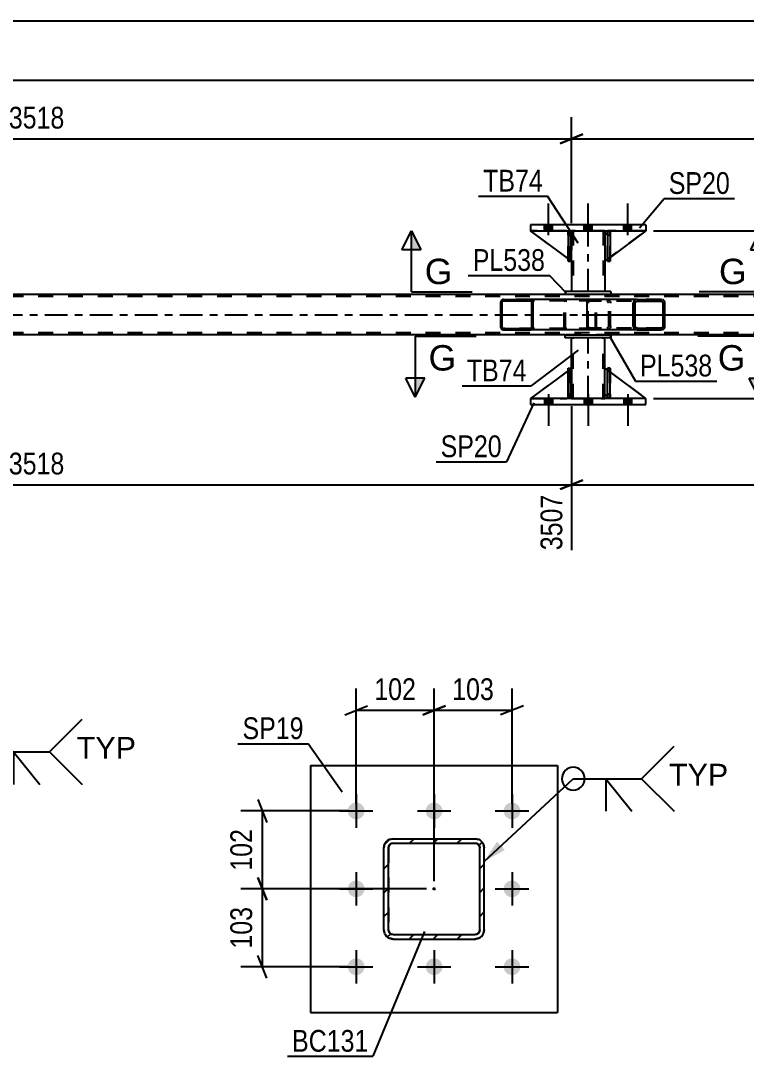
# Model space of a CAD drawing. Header units: millimetres. Extents: x 0 to 841, y 0 to 594.
# Drawn here: x 175.1 to 270.5, y 147.1 to 283.4 of the extents above; entities that cross this region are included whole.
import ezdxf

# ---------------------------------------------------------------- set-up
doc = ezdxf.new("R2010")
doc.units = ezdxf.units.MM
doc.linetypes.add('DXK_LINE_DOT2', pattern=[3.9198, 1.9599, -1.9599])
doc.linetypes.add('DXK_LINE_DOT3', pattern=[5.9187, 2.979, -0.9799, 0.9799, -0.9799])
doc.styles.add('Arial', font='ARIAL.TTF', dxfattribs={"height": 0.2})
doc.styles.add('Arial Narrow', font='ARIALN.TTF', dxfattribs={"height": 0.2})

# ---------------------------------------------------------------- blocks, each defined once
blk = doc.blocks.new('Part-814735430-2885 - 2738')
at = {"color": 7, "linetype": 'DXK_LINE_DOT2'}
for p, q in [((252.27, 255.17), (252.27, 255.77)), ((252.27, 255.77), (252.27, 255.77)), ((252.27, 255.77), (252.27, 251.77)), ((252.59, 255.77), (252.27, 255.77)), ((252.27, 251.77), (252.27, 255.17)), ((252.27, 255.17), (252.59, 255.17)), ((252.59, 255.17), (252.59, 255.77)), ((252.59, 251.77), (252.59, 255.77)), ((252.59, 255.17), (252.59, 251.77)), ((252.27, 251.77), (252.59, 251.77))]:
    blk.add_line(p, q, dxfattribs=at)
blk = doc.blocks.new('Part-814735430-2821 - 2738')
at = {"color": 2, "linetype": 'Continuous'}
for p, q in [((247.07, 237.36), (242.11, 233.69)), ((247.51, 237.69), (247.39, 237.6)), ((247.51, 234.29), (247.51, 237.69)), ((247.07, 233.85), (246.91, 233.69)), ((247.51, 234.29), (247.39, 234.17)), ((247.51, 234.29), (247.51, 234.29))]:
    blk.add_line(p, q, dxfattribs=at)
at = {"color": 7, "linetype": 'DXK_LINE_DOT2'}
for p, q in [((247.39, 237.6), (247.07, 237.36)), ((247.51, 234.29), (247.51, 237.69)), ((242.11, 233.69), (246.91, 233.69)), ((247.51, 234.29), (246.91, 233.69)), ((247.39, 234.17), (247.07, 233.85))]:
    blk.add_line(p, q, dxfattribs=at)
blk = doc.blocks.new('Part-814735430-2918 - 2738')
at = {"color": 2, "linetype": 'Continuous'}
for p, q in [((252.71, 247.77), (246.71, 247.77)), ((246.71, 247.77), (246.71, 247.37)), ((252.71, 247.37), (246.71, 247.37)), ((252.71, 247.77), (252.71, 247.37))]:
    blk.add_line(p, q, dxfattribs=at)
blk = doc.blocks.new('Part-814735430-2873 - 2738')
at = {"color": 2, "linetype": 'Continuous'}
for p, q in [((247.51, 237.69), (247.51, 241.69)), ((251.91, 237.69), (251.91, 241.69)), ((247.51, 233.69), (247.51, 234.29)), ((251.91, 233.69), (251.91, 234.29))]:
    blk.add_line(p, q, dxfattribs=at)
at = {"color": 7, "linetype": 'DXK_LINE_DOT2'}
for p, q in [((251.91, 241.69), (247.51, 241.69)), ((247.75, 233.69), (247.75, 241.69)), ((251.67, 233.69), (251.67, 241.69)), ((247.51, 234.29), (247.51, 237.69)), ((251.91, 234.29), (251.91, 237.69)), ((247.51, 233.69), (251.91, 233.69))]:
    blk.add_line(p, q, dxfattribs=at)
at = {"color": 7, "linetype": 'DXK_LINE_DOT3'}
blk.add_line((249.71, 233.69), (249.71, 241.69), dxfattribs=at)
blk = doc.blocks.new('Part-814735430-2868 - 2738')
at = {"color": 2, "linetype": 'Continuous'}
for p, q in [((246.71, 242.09), (252.71, 242.09)), ((246.71, 241.69), (246.71, 242.09)), ((252.71, 241.69), (246.71, 241.69)), ((252.71, 242.09), (252.71, 241.69))]:
    blk.add_line(p, q, dxfattribs=at)
blk = doc.blocks.new('Part-814735430-2823 - 2738')
at = {"color": 2, "linetype": 'Continuous'}
for p, q in [((252.27, 233.69), (252.27, 237.69)), ((252.27, 237.69), (252.59, 237.69)), ((252.59, 233.69), (252.59, 237.69)), ((252.27, 233.69), (252.27, 233.69)), ((252.59, 233.69), (252.27, 233.69))]:
    blk.add_line(p, q, dxfattribs=at)
at = {"color": 7, "linetype": 'DXK_LINE_DOT2'}
for p, q in [((252.27, 237.69), (252.27, 234.29)), ((252.59, 234.29), (252.59, 237.69)), ((252.27, 234.29), (252.27, 233.69)), ((252.27, 234.29), (252.59, 234.29)), ((252.59, 233.69), (252.59, 234.29)), ((252.59, 233.69), (252.59, 233.69))]:
    blk.add_line(p, q, dxfattribs=at)
blk = doc.blocks.new('Part-814735430-2818 - 2738')
at = {"color": 2, "linetype": 'Continuous'}
for p, q in [((251.91, 234.29), (251.91, 237.69)), ((252.27, 237.43), (251.91, 237.69)), ((257.31, 233.69), (252.59, 237.19)), ((252.27, 233.94), (251.91, 234.29))]:
    blk.add_line(p, q, dxfattribs=at)
at = {"color": 7, "linetype": 'DXK_LINE_DOT2'}
for p, q in [((252.59, 237.19), (252.27, 237.43)), ((252.51, 233.69), (252.27, 233.94)), ((257.31, 233.69), (252.51, 233.69)), ((257.31, 233.69), (257.31, 233.69)), ((257.31, 233.69), (257.31, 233.69))]:
    blk.add_line(p, q, dxfattribs=at)
blk = doc.blocks.new('Part-814735430-2883 - 2738')
at = {"color": 2, "linetype": 'Continuous'}
for p, q in [((257.31, 233.69), (242.11, 233.69)), ((242.11, 233.69), (242.11, 232.89)), ((257.31, 232.89), (257.31, 233.69)), ((242.11, 232.89), (257.31, 232.89))]:
    blk.add_line(p, q, dxfattribs=at)
blk = doc.blocks.new('Part-814735430-2819 - 2738')
at = {"color": 7, "linetype": 'DXK_LINE_DOT2'}
for p, q in [((251.91, 234.29), (251.91, 237.69)), ((251.91, 237.69), (257.31, 233.69)), ((252.51, 233.69), (251.91, 234.29)), ((257.31, 233.69), (252.51, 233.69))]:
    blk.add_line(p, q, dxfattribs=at)
blk = doc.blocks.new('Part-814735430-2820 - 2738')
at = {"color": 7, "linetype": 'DXK_LINE_DOT2'}
for p, q in [((247.07, 255.17), (247.07, 255.77)), ((247.07, 255.77), (247.07, 255.77)), ((247.07, 255.77), (247.07, 251.77)), ((247.39, 255.77), (247.07, 255.77)), ((247.07, 251.77), (247.07, 255.17)), ((247.07, 255.17), (247.39, 255.17)), ((247.39, 255.17), (247.39, 255.77)), ((247.39, 251.77), (247.39, 255.77)), ((247.39, 255.17), (247.39, 251.77)), ((247.07, 251.77), (247.39, 251.77))]:
    blk.add_line(p, q, dxfattribs=at)
blk = doc.blocks.new('Part-814735430-2822 - 2738')
at = {"color": 7, "linetype": 'DXK_LINE_DOT2'}
for p, q in [((247.51, 237.69), (242.11, 233.69)), ((247.51, 234.29), (247.51, 237.69)), ((247.51, 237.69), (247.51, 234.29)), ((242.11, 233.69), (246.91, 233.69)), ((246.91, 233.69), (247.51, 234.29)), ((247.51, 234.29), (246.91, 233.69)), ((247.51, 234.29), (247.51, 234.29))]:
    blk.add_line(p, q, dxfattribs=at)
blk = doc.blocks.new('Part-814735430-2825 - 2738')
at = {"color": 7, "linetype": 'DXK_LINE_DOT2'}
for p, q in [((252.59, 237.69), (252.27, 237.69)), ((252.27, 234.29), (252.27, 237.69)), ((252.27, 237.69), (252.27, 233.69)), ((252.59, 237.69), (252.59, 234.29)), ((252.59, 233.69), (252.59, 237.69)), ((252.59, 234.29), (252.27, 234.29)), ((252.27, 233.69), (252.27, 234.29)), ((252.59, 233.69), (252.27, 233.69)), ((252.59, 234.29), (252.59, 233.69)), ((252.59, 233.69), (252.59, 233.69))]:
    blk.add_line(p, q, dxfattribs=at)
blk = doc.blocks.new('Part-814735430-2891 - 2738')
at = {"color": 2, "linetype": 'Continuous'}
for p, q in [((247.51, 255.77), (247.51, 255.17)), ((251.91, 255.77), (251.91, 255.17)), ((247.51, 251.77), (247.51, 247.77)), ((251.91, 251.77), (251.91, 247.77))]:
    blk.add_line(p, q, dxfattribs=at)
at = {"color": 7, "linetype": 'DXK_LINE_DOT2'}
for p, q in [((251.91, 255.77), (247.51, 255.77)), ((247.51, 255.17), (247.51, 251.77)), ((247.75, 255.77), (247.75, 247.77)), ((251.67, 255.77), (251.67, 247.77)), ((251.91, 255.17), (251.91, 251.77)), ((251.91, 247.77), (247.51, 247.77))]:
    blk.add_line(p, q, dxfattribs=at)
at = {"color": 7, "linetype": 'DXK_LINE_DOT3'}
blk.add_line((249.71, 247.77), (249.71, 255.77), dxfattribs=at)
blk = doc.blocks.new('Part-814735430-2829 - 2738')
at = {"color": 2, "linetype": 'Continuous'}
for p, q in [((252.59, 255.77), (252.27, 255.77)), ((252.27, 255.77), (252.27, 251.77)), ((252.59, 255.77), (252.59, 255.77)), ((252.59, 255.77), (252.59, 251.77)), ((252.59, 251.77), (252.27, 251.77))]:
    blk.add_line(p, q, dxfattribs=at)
at = {"color": 7, "linetype": 'DXK_LINE_DOT2'}
for p, q in [((252.27, 255.17), (252.27, 255.77)), ((252.59, 255.17), (252.27, 255.17)), ((252.27, 255.17), (252.27, 251.77)), ((252.59, 255.17), (252.59, 255.77)), ((252.59, 255.77), (252.59, 255.77)), ((252.59, 251.77), (252.59, 255.17))]:
    blk.add_line(p, q, dxfattribs=at)
blk = doc.blocks.new('Part-814735430-2830 - 2738')
at = {"color": 7, "linetype": 'DXK_LINE_DOT2'}
for p, q in [((247.51, 251.77), (242.11, 255.77)), ((242.11, 255.77), (246.91, 255.77)), ((246.91, 255.77), (247.51, 255.17)), ((247.51, 255.17), (246.91, 255.77)), ((247.51, 255.17), (247.51, 251.77)), ((247.51, 255.17), (247.51, 255.17)), ((247.51, 255.17), (247.51, 251.77))]:
    blk.add_line(p, q, dxfattribs=at)
blk = doc.blocks.new('Part-814735430-2831 - 2738')
at = {"color": 2, "linetype": 'Continuous'}
for p, q in [((247.07, 252.1), (242.11, 255.77)), ((247.07, 255.62), (246.91, 255.77)), ((247.51, 255.17), (247.39, 255.3)), ((247.51, 255.17), (247.51, 255.17)), ((247.51, 251.77), (247.51, 255.17)), ((247.39, 251.87), (247.51, 251.77)), ((247.51, 251.77), (247.51, 251.77))]:
    blk.add_line(p, q, dxfattribs=at)
at = {"color": 7, "linetype": 'DXK_LINE_DOT2'}
for p, q in [((246.91, 255.77), (242.11, 255.77)), ((246.91, 255.77), (247.51, 255.17)), ((247.39, 255.3), (247.07, 255.62)), ((247.51, 255.17), (247.51, 251.77)), ((247.39, 251.87), (247.07, 252.1))]:
    blk.add_line(p, q, dxfattribs=at)
blk = doc.blocks.new('Part-814735430-2832 - 2738')
at = {"color": 7, "linetype": 'DXK_LINE_DOT2'}
for p, q in [((252.51, 255.77), (251.91, 255.17)), ((251.91, 251.77), (257.31, 255.77)), ((251.91, 255.17), (251.91, 251.77)), ((257.31, 255.77), (252.51, 255.77))]:
    blk.add_line(p, q, dxfattribs=at)
blk = doc.blocks.new('Part-814735430-2833 - 2738')
at = {"color": 2, "linetype": 'Continuous'}
for p, q in [((252.27, 255.53), (251.91, 255.17)), ((251.91, 255.17), (251.91, 251.77)), ((257.31, 255.77), (252.59, 252.27)), ((252.27, 252.04), (251.91, 251.77))]:
    blk.add_line(p, q, dxfattribs=at)
at = {"color": 7, "linetype": 'DXK_LINE_DOT2'}
for p, q in [((252.51, 255.77), (252.27, 255.53)), ((257.31, 255.77), (252.51, 255.77)), ((252.59, 252.27), (252.27, 252.04))]:
    blk.add_line(p, q, dxfattribs=at)
blk = doc.blocks.new('Part-814735430-2860 - 2738')
at = {"color": 2, "linetype": 'Continuous'}
for p, q in [((247.07, 233.69), (247.07, 237.69)), ((247.07, 237.69), (247.39, 237.69)), ((247.39, 233.69), (247.39, 237.69)), ((247.07, 233.69), (247.07, 233.69)), ((247.39, 233.69), (247.07, 233.69))]:
    blk.add_line(p, q, dxfattribs=at)
at = {"color": 7, "linetype": 'DXK_LINE_DOT2'}
for p, q in [((247.07, 237.69), (247.07, 234.29)), ((247.39, 234.29), (247.39, 237.69)), ((247.07, 234.29), (247.07, 233.69)), ((247.07, 234.29), (247.39, 234.29)), ((247.39, 233.69), (247.39, 234.29)), ((247.39, 233.69), (247.39, 233.69))]:
    blk.add_line(p, q, dxfattribs=at)
blk = doc.blocks.new('Part-814735430-2862 - 2738')
at = {"color": 7, "linetype": 'DXK_LINE_DOT2'}
for p, q in [((247.07, 237.69), (247.39, 237.69)), ((247.07, 234.29), (247.07, 237.69)), ((247.07, 237.69), (247.07, 233.69)), ((247.39, 237.69), (247.39, 234.29)), ((247.39, 233.69), (247.39, 237.6)), ((247.39, 234.29), (247.07, 234.29)), ((247.07, 233.69), (247.07, 234.29)), ((247.39, 233.69), (247.07, 233.69)), ((247.39, 234.29), (247.39, 233.69)), ((247.39, 233.69), (247.39, 233.69))]:
    blk.add_line(p, q, dxfattribs=at)
blk = doc.blocks.new('Part-814735430-2878 - 2738')
at = {"color": 2, "linetype": 'Continuous'}
for p, q in [((257.31, 256.57), (242.11, 256.57)), ((242.11, 256.57), (242.11, 255.77)), ((257.31, 256.57), (257.31, 255.77)), ((242.11, 255.77), (257.31, 255.77))]:
    blk.add_line(p, q, dxfattribs=at)
blk = doc.blocks.new('Part-814735430-2901 - 2738')
at = {"linetype": 'Continuous'}
h = blk.add_hatch(dxfattribs=at)
h.set_pattern_fill('', scale=0.7, style=0, pattern_type=0)
h.set_pattern_definition([(45, (242.4536, 246.536), (-1.57154, 1.57154), [])])
h.paths.add_polyline_path([(242.48, 246.41), (242.45, 246.54), (242.38, 246.64), (242.27, 246.71), (242.14, 246.73), (238.56, 246.73), (238.43, 246.71), (238.32, 246.64), (238.25, 246.54), (238.22, 246.41), (238.22, 243.05), (238.25, 242.93), (238.32, 242.83), (238.43, 242.76), (238.56, 242.73), (242.14, 242.73), (242.27, 242.76), (242.38, 242.83), (242.45, 242.93), (242.48, 243.05)])
h.paths.add_polyline_path([(242.3, 242.99), (242.26, 242.94), (242.2, 242.91), (242.14, 242.89), (238.56, 242.89), (238.5, 242.91), (238.44, 242.94), (238.41, 242.99), (238.39, 243.05), (238.39, 246.41), (238.41, 246.47), (238.44, 246.53), (238.5, 246.56), (238.56, 246.57), (242.14, 246.57), (242.2, 246.56), (242.26, 246.53), (242.3, 246.47), (242.31, 246.41), (242.31, 243.05)])
at = {"color": 2, "linetype": 'Continuous'}
for p, q in [((238.56, 246.73), (238.43, 246.71)), ((238.56, 246.73), (242.14, 246.73)), ((249.84, 246.73), (242.14, 246.73)), ((242.27, 246.71), (242.14, 246.73)), ((238.25, 246.54), (238.22, 246.41)), ((238.22, 243.05), (238.22, 246.41)), ((238.39, 246.41), (238.41, 246.47)), ((238.39, 243.05), (238.39, 246.41)), ((238.41, 246.47), (238.44, 246.53)), ((238.44, 246.53), (238.5, 246.56)), ((238.5, 246.56), (238.56, 246.57)), ((238.56, 246.57), (242.14, 246.57)), ((242.14, 246.57), (242.2, 246.56)), ((242.2, 246.56), (242.26, 246.53)), ((242.26, 246.53), (242.3, 246.47)), ((242.3, 246.47), (242.31, 246.41)), ((242.31, 243.05), (242.31, 246.41)), ((242.48, 246.41), (242.45, 246.54)), ((242.48, 243.05), (242.48, 246.41)), ((238.22, 243.05), (238.25, 242.93)), ((238.41, 242.99), (238.39, 243.05)), ((238.44, 242.94), (238.41, 242.99)), ((238.43, 242.76), (238.56, 242.73)), ((238.5, 242.91), (238.44, 242.94)), ((238.56, 242.89), (238.5, 242.91)), ((238.56, 242.89), (242.14, 242.89)), ((238.56, 242.73), (242.14, 242.73)), ((242.2, 242.91), (242.14, 242.89)), ((242.14, 242.73), (242.27, 242.76)), ((249.84, 242.73), (242.14, 242.73)), ((242.26, 242.94), (242.2, 242.91)), ((242.3, 242.99), (242.26, 242.94)), ((242.31, 243.05), (242.3, 242.99)), ((242.45, 242.93), (242.48, 243.05))]:
    blk.add_line(p, q, dxfattribs=at)
at = {"color": 7, "linetype": 'DXK_LINE_DOT2'}
for p, q in [((242.14, 246.73), (238.56, 246.73)), ((246.78, 246.71), (246.91, 246.73)), ((250.49, 246.73), (249.84, 246.73)), ((250.49, 246.73), (250.62, 246.71)), ((250.49, 246.57), (238.56, 246.57)), ((246.57, 246.41), (246.6, 246.54)), ((246.57, 243.05), (246.57, 246.41)), ((246.76, 246.47), (246.74, 246.41)), ((246.74, 243.05), (246.74, 246.41)), ((246.79, 246.53), (246.76, 246.47)), ((246.79, 246.53), (246.81, 246.54)), ((246.81, 246.54), (246.85, 246.56)), ((246.85, 246.56), (246.91, 246.57)), ((250.55, 246.56), (250.49, 246.57)), ((250.61, 246.53), (250.55, 246.56)), ((250.65, 246.47), (250.61, 246.53)), ((250.66, 246.41), (250.65, 246.47)), ((250.66, 243.05), (250.66, 246.41)), ((250.8, 246.54), (250.82, 246.44)), ((250.82, 246.44), (250.83, 246.41)), ((250.83, 243.05), (250.83, 246.41)), ((250.49, 242.89), (238.56, 242.89)), ((242.14, 242.73), (238.56, 242.73)), ((246.6, 242.93), (246.57, 243.05)), ((246.74, 243.05), (246.76, 242.99)), ((246.76, 242.99), (246.79, 242.94)), ((246.91, 242.73), (246.78, 242.76)), ((246.79, 242.94), (246.81, 242.93)), ((246.81, 242.93), (246.85, 242.91)), ((246.85, 242.91), (246.91, 242.89)), ((250.49, 242.73), (249.84, 242.73)), ((250.49, 242.89), (250.55, 242.91)), ((250.62, 242.76), (250.49, 242.73)), ((250.55, 242.91), (250.61, 242.94)), ((250.61, 242.94), (250.65, 242.99)), ((250.65, 242.99), (250.66, 243.05)), ((250.82, 243.03), (250.8, 242.93)), ((250.83, 243.05), (250.82, 243.03))]:
    blk.add_line(p, q, dxfattribs=at)
at = {"color": 2, "linetype": 'Continuous'}
for centre, start, end in [((238.55, 246.4), 110.7583, 155.68), ((242.15, 246.4), 24.32, 69.2417), ((238.55, 243.07), 204.32, 249.2417), ((242.15, 243.07), 290.7583, 335.68)]:
    blk.add_arc(centre, 0.331, start, end, dxfattribs=at)
at = {"color": 7, "linetype": 'DXK_LINE_DOT2'}
for centre, start, end in [((246.9, 246.4), 110.7583, 155.6801), ((250.5, 246.4), 24.3199, 69.2417), ((246.9, 243.07), 204.3199, 249.2417), ((250.5, 243.07), 290.7583, 335.6801)]:
    blk.add_arc(centre, 0.331, start, end, dxfattribs=at)
blk = doc.blocks.new('Part-814735430-2902 - 2738')
at = {"linetype": 'Continuous'}
h = blk.add_hatch(dxfattribs=at)
h.set_pattern_fill('', scale=0.7, style=0, pattern_type=0)
h.set_pattern_definition([(45, (259.786, 246.4372), (-1.57154, 1.57154), [])])
h.paths.add_polyline_path([(259.82, 246.25), (259.79, 246.44), (259.68, 246.59), (259.51, 246.7), (259.32, 246.73), (256.14, 246.73), (255.94, 246.7), (255.78, 246.59), (255.67, 246.44), (255.63, 246.25), (255.63, 243.21), (255.67, 243.03), (255.78, 242.87), (255.94, 242.77), (256.14, 242.73), (259.32, 242.73), (259.51, 242.77), (259.68, 242.87), (259.79, 243.03), (259.82, 243.21)])
h.paths.add_polyline_path([(259.55, 243.12), (259.5, 243.04), (259.42, 242.99), (259.32, 242.97), (256.14, 242.97), (256.04, 242.99), (255.96, 243.04), (255.91, 243.12), (255.89, 243.21), (255.89, 246.25), (255.91, 246.35), (255.96, 246.42), (256.04, 246.48), (256.14, 246.49), (259.32, 246.49), (259.42, 246.48), (259.5, 246.42), (259.55, 246.35), (259.57, 246.25), (259.57, 243.21)])
at = {"color": 2, "linetype": 'Continuous'}
for p, q in [((249.65, 246.59), (249.73, 246.7)), ((249.73, 246.7), (249.84, 246.73)), ((256.14, 246.73), (249.84, 246.73)), ((256.14, 246.73), (255.94, 246.7)), ((256.14, 246.73), (259.32, 246.73)), ((259.51, 246.7), (259.32, 246.73)), ((249.57, 246.25), (249.59, 246.44)), ((249.57, 243.21), (249.57, 246.25)), ((249.59, 246.44), (249.65, 246.59)), ((255.67, 246.44), (255.63, 246.25)), ((255.63, 243.21), (255.63, 246.25)), ((255.89, 246.25), (255.91, 246.35)), ((255.89, 243.21), (255.89, 246.25)), ((255.91, 246.35), (255.96, 246.42)), ((255.96, 246.42), (256.04, 246.48)), ((256.04, 246.48), (256.14, 246.49)), ((256.14, 246.49), (259.32, 246.49)), ((259.32, 246.49), (259.42, 246.48)), ((259.42, 246.48), (259.5, 246.42)), ((259.5, 246.42), (259.55, 246.35)), ((259.55, 246.35), (259.57, 246.25)), ((259.57, 243.21), (259.57, 246.25)), ((259.82, 246.25), (259.79, 246.44)), ((259.82, 243.21), (259.82, 246.25)), ((249.59, 243.03), (249.57, 243.21)), ((249.65, 242.87), (249.59, 243.03)), ((249.73, 242.77), (249.65, 242.87)), ((249.84, 242.73), (249.73, 242.77)), ((256.14, 242.73), (249.84, 242.73)), ((255.63, 243.21), (255.67, 243.03)), ((255.91, 243.12), (255.89, 243.21)), ((255.96, 243.04), (255.91, 243.12)), ((255.94, 242.77), (256.14, 242.73)), ((256.04, 242.99), (255.96, 243.04)), ((256.14, 242.97), (256.04, 242.99)), ((256.14, 242.97), (259.32, 242.97)), ((256.14, 242.73), (259.32, 242.73)), ((259.42, 242.99), (259.32, 242.97)), ((259.32, 242.73), (259.51, 242.77)), ((259.5, 243.04), (259.42, 242.99)), ((259.55, 243.12), (259.5, 243.04)), ((259.57, 243.21), (259.55, 243.12)), ((259.79, 243.03), (259.82, 243.21))]:
    blk.add_line(p, q, dxfattribs=at)
at = {"color": 7, "linetype": 'DXK_LINE_DOT2'}
for p, q in [((250.83, 246.49), (250.83, 246.73)), ((252.17, 246.73), (252.36, 246.7)), ((259.32, 246.73), (256.14, 246.73)), ((249.71, 246.35), (249.7, 246.25)), ((249.7, 243.21), (249.7, 246.25)), ((249.74, 246.42), (249.71, 246.35)), ((249.78, 246.48), (249.74, 246.42)), ((249.84, 246.49), (249.78, 246.48)), ((259.32, 246.49), (249.84, 246.49)), ((252.27, 246.48), (252.17, 246.49)), ((252.35, 246.42), (252.27, 246.48)), ((252.4, 246.35), (252.35, 246.42)), ((252.42, 246.25), (252.4, 246.35)), ((252.42, 243.21), (252.42, 246.25)), ((252.64, 246.44), (252.67, 246.25)), ((252.67, 243.21), (252.67, 246.25)), ((249.7, 243.21), (249.71, 243.12)), ((249.71, 243.12), (249.74, 243.04)), ((249.74, 243.04), (249.78, 242.99)), ((249.78, 242.99), (249.84, 242.97)), ((259.32, 242.97), (249.84, 242.97)), ((250.83, 242.73), (250.83, 242.97)), ((252.17, 242.97), (252.27, 242.99)), ((252.36, 242.77), (252.17, 242.73)), ((252.27, 242.99), (252.35, 243.04)), ((252.35, 243.04), (252.4, 243.12)), ((252.4, 243.12), (252.42, 243.21)), ((252.67, 243.21), (252.64, 243.03)), ((259.32, 242.73), (256.14, 242.73))]:
    blk.add_line(p, q, dxfattribs=at)
for centre, start, end in [((252.19, 246.24), 23.8494, 68.8059), ((252.19, 243.23), 291.1941, 336.1506)]:
    blk.add_arc(centre, 0.492, start, end, dxfattribs=at)
at = {"color": 2, "linetype": 'Continuous'}
for centre, start, end in [((256.12, 246.24), 111.1941, 156.1506), ((259.34, 246.24), 23.8494, 68.8059), ((256.12, 243.23), 203.8494, 248.8059), ((259.34, 243.23), 291.1941, 336.1506)]:
    blk.add_arc(centre, 0.492, start, end, dxfattribs=at)
blk = doc.blocks.new('Part-814735430-2907 - 2738')
at = {"color": 2, "linetype": 'Continuous'}
for p, q in [((247.39, 255.77), (247.07, 255.77)), ((247.07, 255.77), (247.07, 251.77)), ((247.39, 255.77), (247.39, 255.77)), ((247.39, 255.77), (247.39, 251.77)), ((247.39, 251.77), (247.07, 251.77))]:
    blk.add_line(p, q, dxfattribs=at)
at = {"color": 7, "linetype": 'DXK_LINE_DOT2'}
for p, q in [((247.07, 255.17), (247.07, 255.77)), ((247.39, 255.17), (247.07, 255.17)), ((247.07, 255.17), (247.07, 251.77)), ((247.39, 255.17), (247.39, 255.77)), ((247.39, 255.77), (247.39, 255.77)), ((247.39, 251.77), (247.39, 255.17))]:
    blk.add_line(p, q, dxfattribs=at)
blk = doc.blocks.new('Part-814735430-2967 - 2738')
at = {"color": 7, "linetype": 'DXK_LINE_DOT2'}
for p, q in [((771.23, 247.13), (106.89, 247.13)), ((252.71, 247.37), (246.71, 247.37)), ((771.23, 242.33), (106.89, 242.33)), ((252.71, 242.09), (246.71, 242.09))]:
    blk.add_line(p, q, dxfattribs=at)
at = {"color": 2, "linetype": 'Continuous'}
for p, q in [((246.71, 247.37), (108.23, 247.37)), ((502.12, 247.37), (252.71, 247.37)), ((246.71, 242.09), (108.23, 242.09)), ((502.12, 242.09), (252.71, 242.09))]:
    blk.add_line(p, q, dxfattribs=at)
at = {"color": 7, "linetype": 'DXK_LINE_DOT3'}
blk.add_line((107.23, 244.73), (771.23, 244.73), dxfattribs=at)
blk = doc.blocks.new('Bolt-814735430-3017 - 2738')
at = {"linetype": 'Continuous'}
for points in [[(243.99, 255.77), (245.03, 255.77), (245.03, 256.57), (243.99, 256.57)], [(243.99, 255.77), (245.03, 255.77), (245.03, 256.57), (243.99, 256.57)], [(243.99, 255.77), (245.03, 255.77), (245.03, 256.57), (243.99, 256.57)], [(249.19, 255.77), (250.23, 255.77), (250.23, 256.57), (249.19, 256.57)], [(249.19, 255.77), (250.23, 255.77), (250.23, 256.57), (249.19, 256.57)], [(254.39, 255.77), (255.43, 255.77), (255.43, 256.57), (254.39, 256.57)], [(254.39, 255.77), (255.43, 255.77), (255.43, 256.57), (254.39, 256.57)], [(254.39, 255.77), (255.43, 255.77), (255.43, 256.57), (254.39, 256.57)]]:
    blk.add_hatch(color=1, dxfattribs=at).paths.add_polyline_path(points)
at = {"color": 1, "linetype": 'Continuous'}
for p, q in [((244.51, 255.17), (244.51, 259.37)), ((244.51, 255.17), (244.51, 259.37)), ((244.51, 255.17), (244.51, 259.37)), ((249.71, 255.17), (249.71, 259.37)), ((249.71, 255.17), (249.71, 259.37)), ((254.91, 255.17), (254.91, 259.37)), ((254.91, 255.17), (254.91, 259.37)), ((254.91, 255.17), (254.91, 259.37)), ((243.99, 255.77), (243.99, 256.57)), ((243.99, 255.77), (243.99, 256.57)), ((243.99, 255.77), (243.99, 256.57)), ((245.03, 255.77), (245.03, 256.57)), ((245.03, 255.77), (245.03, 256.57)), ((245.03, 255.77), (245.03, 256.57)), ((249.19, 255.77), (249.19, 256.57)), ((249.19, 255.77), (249.19, 256.57)), ((250.23, 255.77), (250.23, 256.57)), ((250.23, 255.77), (250.23, 256.57)), ((254.39, 255.77), (254.39, 256.57)), ((254.39, 255.77), (254.39, 256.57)), ((254.39, 255.77), (254.39, 256.57)), ((255.43, 255.77), (255.43, 256.57)), ((255.43, 255.77), (255.43, 256.57)), ((255.43, 255.77), (255.43, 256.57))]:
    blk.add_line(p, q, dxfattribs=at)
blk = doc.blocks.new('Bolt-814735430-3018 - 2738')
at = {"linetype": 'Continuous'}
for points in [[(245.03, 233.69), (243.99, 233.69), (243.99, 232.89), (245.03, 232.89)], [(245.03, 233.69), (243.99, 233.69), (243.99, 232.89), (245.03, 232.89)], [(245.03, 233.69), (243.99, 233.69), (243.99, 232.89), (245.03, 232.89)], [(250.23, 233.69), (249.19, 233.69), (249.19, 232.89), (250.23, 232.89)], [(250.23, 233.69), (249.19, 233.69), (249.19, 232.89), (250.23, 232.89)], [(255.43, 233.69), (254.39, 233.69), (254.39, 232.89), (255.43, 232.89)], [(255.43, 233.69), (254.39, 233.69), (254.39, 232.89), (255.43, 232.89)], [(255.43, 233.69), (254.39, 233.69), (254.39, 232.89), (255.43, 232.89)]]:
    blk.add_hatch(color=1, dxfattribs=at).paths.add_polyline_path(points)
at = {"color": 1, "linetype": 'Continuous'}
for p, q in [((243.99, 233.69), (243.99, 232.89)), ((243.99, 233.69), (243.99, 232.89)), ((243.99, 233.69), (243.99, 232.89)), ((244.51, 234.29), (244.51, 230.09)), ((244.51, 234.29), (244.51, 230.09)), ((244.51, 234.29), (244.51, 230.09)), ((245.03, 233.69), (245.03, 232.89)), ((245.03, 233.69), (245.03, 232.89)), ((245.03, 233.69), (245.03, 232.89)), ((249.19, 233.69), (249.19, 232.89)), ((249.19, 233.69), (249.19, 232.89)), ((249.71, 234.29), (249.71, 230.09)), ((249.71, 234.29), (249.71, 230.09)), ((250.23, 233.69), (250.23, 232.89)), ((250.23, 233.69), (250.23, 232.89)), ((254.39, 233.69), (254.39, 232.89)), ((254.39, 233.69), (254.39, 232.89)), ((254.39, 233.69), (254.39, 232.89)), ((254.91, 234.29), (254.91, 230.09)), ((254.91, 234.29), (254.91, 230.09)), ((254.91, 234.29), (254.91, 230.09)), ((255.43, 233.69), (255.43, 232.89)), ((255.43, 233.69), (255.43, 232.89)), ((255.43, 233.69), (255.43, 232.89))]:
    blk.add_line(p, q, dxfattribs=at)
blk = doc.blocks.new('Part-814735430-12589 - 12573')
at = {"linetype": 'Continuous'}
h = blk.add_hatch(dxfattribs=at)
h.set_pattern_fill('', scale=0.7, style=0, pattern_type=0)
h.set_pattern_definition([(45, (223.5875, 175.6934), (-1.57154, 1.57154), [])])
h.paths.add_polyline_path([(224.05, 175.78), (223.59, 175.69), (223.2, 175.43), (222.94, 175.04), (222.85, 174.58), (222.85, 163.78), (222.94, 163.33), (223.2, 162.94), (223.59, 162.68), (224.05, 162.58), (234.85, 162.58), (235.31, 162.68), (235.7, 162.94), (235.96, 163.33), (236.05, 163.78), (236.05, 174.58), (235.96, 175.04), (235.7, 175.43), (235.31, 175.69), (234.85, 175.78)])
h.paths.add_polyline_path([(234.85, 175.18), (235.08, 175.14), (235.27, 175.01), (235.4, 174.81), (235.45, 174.58), (235.45, 163.78), (235.4, 163.56), (235.27, 163.36), (235.08, 163.23), (234.85, 163.18), (224.05, 163.18), (223.82, 163.23), (223.62, 163.36), (223.49, 163.56), (223.45, 163.78), (223.45, 174.58), (223.49, 174.81), (223.62, 175.01), (223.82, 175.14), (224.05, 175.18)])
blk.add_hatch(color=246, dxfattribs=at).paths.add_polyline_path([(229.45, 169.08, -1), (229.45, 169.28, -1)])
at = {"color": 7, "linetype": 'DXK_LINE_DOT2'}
for p, q in [((223.59, 175.69), (224.05, 175.78)), ((224.05, 175.78), (234.85, 175.78)), ((234.85, 175.78), (235.31, 175.69)), ((222.85, 174.58), (222.94, 175.04)), ((222.85, 163.78), (222.85, 174.58)), ((223.49, 174.81), (223.45, 174.58)), ((223.45, 174.58), (223.45, 163.78)), ((223.62, 175.01), (223.49, 174.81)), ((223.82, 175.14), (223.62, 175.01)), ((224.05, 175.18), (223.82, 175.14)), ((224.05, 175.18), (234.85, 175.18)), ((235.08, 175.14), (234.85, 175.18)), ((235.27, 175.01), (235.08, 175.14)), ((235.4, 174.81), (235.27, 175.01)), ((235.45, 174.58), (235.4, 174.81)), ((235.45, 163.78), (235.45, 174.58)), ((235.96, 175.04), (236.05, 174.58)), ((236.05, 163.78), (236.05, 174.58)), ((222.94, 163.33), (222.85, 163.78)), ((223.45, 163.78), (223.49, 163.56)), ((223.49, 163.56), (223.62, 163.36)), ((235.27, 163.36), (235.4, 163.56)), ((235.4, 163.56), (235.45, 163.78)), ((236.05, 163.78), (235.96, 163.33)), ((224.05, 162.58), (223.59, 162.68)), ((223.62, 163.36), (223.82, 163.23)), ((223.82, 163.23), (224.05, 163.18)), ((224.05, 163.18), (234.85, 163.18)), ((224.05, 162.58), (234.85, 162.58)), ((234.85, 163.18), (235.08, 163.23)), ((235.31, 162.68), (234.85, 162.58)), ((235.08, 163.23), (235.27, 163.36))]:
    blk.add_line(p, q, dxfattribs=at)
at = {"color": 2, "linetype": 'Continuous'}
for p, q in [((224.05, 175.78), (223.59, 175.69)), ((224.05, 175.78), (234.85, 175.78)), ((235.31, 175.69), (234.85, 175.78)), ((222.94, 175.04), (222.85, 174.58)), ((222.85, 163.78), (222.85, 174.58)), ((223.45, 174.58), (223.49, 174.81)), ((223.45, 163.78), (223.45, 174.58)), ((223.49, 174.81), (223.62, 175.01)), ((223.62, 175.01), (223.82, 175.14)), ((223.82, 175.14), (224.05, 175.18)), ((224.05, 175.18), (234.85, 175.18)), ((234.85, 175.18), (235.08, 175.14)), ((235.08, 175.14), (235.27, 175.01)), ((235.27, 175.01), (235.4, 174.81)), ((235.4, 174.81), (235.45, 174.58)), ((235.45, 163.78), (235.45, 174.58)), ((236.05, 174.58), (235.96, 175.04)), ((236.05, 163.78), (236.05, 174.58)), ((222.85, 163.78), (222.94, 163.33)), ((223.49, 163.56), (223.45, 163.78)), ((223.62, 163.36), (223.49, 163.56)), ((235.4, 163.56), (235.27, 163.36)), ((235.45, 163.78), (235.4, 163.56)), ((235.96, 163.33), (236.05, 163.78)), ((223.59, 162.68), (224.05, 162.58)), ((223.82, 163.23), (223.62, 163.36)), ((224.05, 163.18), (223.82, 163.23)), ((224.05, 163.18), (234.85, 163.18)), ((224.05, 162.58), (234.85, 162.58)), ((235.08, 163.23), (234.85, 163.18)), ((234.85, 162.58), (235.31, 162.68)), ((235.27, 163.36), (235.08, 163.23))]:
    blk.add_line(p, q, dxfattribs=at)
at = {"color": 7, "linetype": 'DXK_LINE_DOT3'}
blk.add_line((229.45, 169.18), (229.45, 169.18), dxfattribs=at)
at = {"color": 246, "linetype": 'DXK_LINE_DOT2'}
blk.add_line((229.45, 169.18), (229.45, 169.18), dxfattribs=at)
at = {"color": 246, "linetype": 'Continuous'}
blk.add_circle((229.45, 169.18), 0.1, dxfattribs=at)
at = {"color": 7, "linetype": 'DXK_LINE_DOT2'}
for centre, start, end in [((224.05, 174.58), 112.5, 157.5), ((234.85, 174.58), 22.5, 67.5), ((224.05, 163.78), 202.5, 247.5), ((234.85, 163.78), 292.5, 337.5)]:
    blk.add_arc(centre, 1.2, start, end, dxfattribs=at)
at = {"color": 2, "linetype": 'Continuous'}
for centre, start, end in [((224.05, 174.58), 112.5, 157.5), ((234.85, 174.58), 22.5, 67.5), ((224.05, 163.78), 202.5, 247.5), ((234.85, 163.78), 292.5, 337.5)]:
    blk.add_arc(centre, 1.2, start, end, dxfattribs=at)
blk = doc.blocks.new('Part-814735430-12592 - 12573')
at = {"color": 2, "linetype": 'Continuous'}
for p, q in [((213.2, 185.43), (213.2, 152.93)), ((213.2, 185.43), (245.7, 185.43)), ((245.7, 185.43), (245.7, 152.93)), ((213.2, 152.93), (245.7, 152.93))]:
    blk.add_line(p, q, dxfattribs=at)
blk = doc.blocks.new('Bolt-814735430-12692 - 12573')
at = {"linetype": 'Continuous'}
for points in [[(219.2, 180.53, -1), (219.2, 178.33, -1)], [(229.45, 180.53, -1), (229.45, 178.33, -1)], [(239.7, 180.53, -1), (239.7, 178.33, -1)], [(219.2, 170.28, -1), (219.2, 168.08, -1)], [(239.7, 170.28, -1), (239.7, 168.08, -1)], [(219.2, 160.03, -1), (219.2, 157.83, -1)], [(229.45, 160.03, -1), (229.45, 157.83, -1)], [(239.7, 160.03, -1), (239.7, 157.83, -1)]]:
    blk.add_hatch(color=1, dxfattribs=at).paths.add_polyline_path(points)
at = {"color": 1, "linetype": 'Continuous'}
for p, q in [((219.2, 181.63), (219.2, 177.23)), ((229.45, 181.63), (229.45, 177.23)), ((239.7, 181.63), (239.7, 177.23)), ((217, 179.43), (221.4, 179.43)), ((227.25, 179.43), (231.65, 179.43)), ((237.5, 179.43), (241.9, 179.43)), ((219.2, 171.38), (219.2, 166.98)), ((239.7, 171.38), (239.7, 166.98)), ((217, 169.18), (221.4, 169.18)), ((237.5, 169.18), (241.9, 169.18)), ((219.2, 161.13), (219.2, 156.73)), ((229.45, 161.13), (229.45, 156.73)), ((239.7, 161.13), (239.7, 156.73)), ((217, 158.93), (221.4, 158.93)), ((227.25, 158.93), (231.65, 158.93)), ((237.5, 158.93), (241.9, 158.93))]:
    blk.add_line(p, q, dxfattribs=at)
blk = doc.blocks.new('StraightDimension-814735430-12887 - 2738')
at = {"color": 7, "linetype": 'Continuous'}
for p, q in [((247.51, 232.69), (247.51, 213.74)), ((249.01, 222.96), (246.01, 221.76)), ((247.51, 222.36), (502.92, 222.36))]:
    blk.add_line(p, q, dxfattribs=at)
blk = doc.blocks.new('StraightDimension-814735430-3036 - 2738')
at = {"color": 7, "linetype": 'Continuous'}
for p, q in [((280.62, 246.23), (281.82, 243.23)), ((248.94, 244.73), (283.62, 244.73)), ((281.22, 233.69), (281.22, 244.73)), ((281.82, 232.19), (280.62, 235.19)), ((258.31, 233.69), (283.62, 233.69))]:
    blk.add_line(p, q, dxfattribs=at)
at = {"color": 0}
blk.add_wipeout([(280.47, 242.56), (276.27, 242.56), (276.27, 235.87), (280.47, 235.87)], dxfattribs=at)
at = {"color": 3, "style": 'Arial Narrow'}
blk.add_text('276', height=2.863, rotation=90.0002, dxfattribs=at).set_placement((279.87, 236.47))
blk = doc.blocks.new('StraightDimension-814735430-3064 - 2738')
at = {"color": 7, "linetype": 'Continuous'}
for p, q in [((280.62, 257.27), (281.82, 254.27)), ((258.31, 255.77), (283.62, 255.77)), ((281.22, 244.73), (281.22, 255.77)), ((281.82, 243.23), (280.62, 246.23)), ((248.94, 244.73), (283.62, 244.73))]:
    blk.add_line(p, q, dxfattribs=at)
at = {"color": 0}
blk.add_wipeout([(280.47, 253.6), (276.27, 253.6), (276.27, 246.91), (280.47, 246.91)], dxfattribs=at)
at = {"color": 3, "style": 'Arial Narrow'}
blk.add_text('276', height=2.863, rotation=90.0002, dxfattribs=at).set_placement((279.87, 247.51))
blk = doc.blocks.new('StraightDimension-814735430-3152 - 2738')
at = {"color": 7, "linetype": 'Continuous'}
blk.add_line((105.59, 283.41), (782.09, 283.41), dxfattribs=at)
blk = doc.blocks.new('StraightDimension-814735430-7458 - 2738')
at = {"color": 7, "linetype": 'Continuous'}
blk.add_line((106.22, 275.59), (781.45, 275.59), dxfattribs=at)
blk = doc.blocks.new('StraightDimension-814735430-12799 - 2738')
at = {"color": 7, "linetype": 'Continuous'}
for p, q in [((247.51, 256.77), (247.51, 270.72)), ((249.01, 268.47), (246.01, 267.27)), ((247.51, 267.87), (502.92, 267.87))]:
    blk.add_line(p, q, dxfattribs=at)
blk = doc.blocks.new('StraightDimension-814735430-12800 - 2738')
at = {"color": 7, "linetype": 'Continuous'}
for p, q in [((106.81, 247.89), (106.81, 270.72)), ((247.51, 256.77), (247.51, 270.72)), ((108.31, 268.47), (105.31, 267.27)), ((246.01, 267.27), (249.01, 268.47)), ((106.81, 267.87), (247.51, 267.87))]:
    blk.add_line(p, q, dxfattribs=at)
at = {"color": 0}
blk.add_wipeout([(181.42, 268.62), (181.42, 272.82), (172.91, 272.82), (172.91, 268.62)], dxfattribs=at)
at = {"color": 3, "style": 'Arial Narrow'}
blk.add_text('3518', height=2.863, dxfattribs=at).set_placement((173.51, 269.22))
blk = doc.blocks.new('StraightDimension-814735430-12888 - 2738')
at = {"color": 7, "linetype": 'Continuous'}
for p, q in [((106.81, 241.96), (106.81, 216.31)), ((247.51, 232.69), (247.51, 213.74)), ((108.31, 222.96), (105.31, 221.76)), ((106.81, 222.36), (247.51, 222.36)), ((246.01, 221.76), (249.01, 222.96))]:
    blk.add_line(p, q, dxfattribs=at)
at = {"color": 0}
blk.add_wipeout([(181.42, 223.11), (181.42, 227.31), (172.91, 227.31), (172.91, 223.11)], dxfattribs=at)
at = {"color": 3, "style": 'Arial Narrow'}
blk.add_text('3518', height=2.863, dxfattribs=at).set_placement((173.51, 223.71))
at = {"color": 0, "linetype": 'Continuous'}
for points in [[(106.21, 221.11), (102.01, 221.11), (102.01, 216.25), (106.21, 216.25)], [(246.91, 221.66), (242.71, 221.66), (242.71, 213.14), (246.91, 213.14)]]:
    blk.add_wipeout(points, dxfattribs=at)
at = {"color": 3, "linetype": 'Continuous', "style": 'Arial Narrow'}
for s, p in [('3507', (246.31, 213.74)), ('10', (105.61, 216.85))]:
    blk.add_text(s, height=2.863, rotation=90.0002, dxfattribs=at).set_placement(p)
blk = doc.blocks.new('StraightDimension-814735430-13035 - 12573')
at = {"color": 7, "linetype": 'Continuous'}
for p, q in [((206.26, 170.68), (207.46, 167.68)), ((228.45, 169.18), (204.01, 169.18)), ((206.86, 158.93), (206.86, 169.18)), ((207.46, 157.43), (206.26, 160.43)), ((218.2, 158.93), (204.01, 158.93))]:
    blk.add_line(p, q, dxfattribs=at)
at = {"color": 0}
blk.add_wipeout([(206.11, 167.4), (201.91, 167.4), (201.91, 160.72), (206.11, 160.72)], dxfattribs=at)
at = {"color": 3, "style": 'Arial Narrow'}
blk.add_text('103', height=2.863, rotation=90.0002, dxfattribs=at).set_placement((205.51, 161.32))
blk = doc.blocks.new('StraightDimension-814735430-13015 - 12573')
at = {"color": 7, "linetype": 'Continuous'}
for p, q in [((229.45, 170.18), (229.45, 195.52)), ((239.7, 180.43), (239.7, 195.52)), ((227.95, 192.07), (230.95, 193.27)), ((229.45, 192.67), (239.7, 192.67)), ((241.2, 193.27), (238.2, 192.07))]:
    blk.add_line(p, q, dxfattribs=at)
at = {"color": 0}
blk.add_wipeout([(237.91, 193.42), (237.91, 197.62), (231.23, 197.62), (231.23, 193.42)], dxfattribs=at)
at = {"color": 3, "style": 'Arial Narrow'}
blk.add_text('103', height=2.863, dxfattribs=at).set_placement((231.83, 194.02))
blk = doc.blocks.new('StraightDimension-814735430-13016 - 12573')
at = {"color": 7, "linetype": 'Continuous'}
for p, q in [((219.2, 180.43), (219.2, 195.52)), ((229.45, 170.18), (229.45, 195.52)), ((217.7, 192.07), (220.7, 193.27)), ((219.2, 192.67), (229.45, 192.67)), ((230.95, 193.27), (227.95, 192.07))]:
    blk.add_line(p, q, dxfattribs=at)
at = {"color": 0}
blk.add_wipeout([(227.66, 193.42), (227.66, 197.62), (220.98, 197.62), (220.98, 193.42)], dxfattribs=at)
at = {"color": 3, "style": 'Arial Narrow'}
blk.add_text('102', height=2.863, dxfattribs=at).set_placement((221.58, 194.02))
blk = doc.blocks.new('StraightDimension-814735430-13034 - 12573')
at = {"color": 7, "linetype": 'Continuous'}
for p, q in [((206.26, 180.93), (207.46, 177.93)), ((218.2, 179.43), (204.01, 179.43)), ((206.86, 169.18), (206.86, 179.43)), ((207.46, 167.68), (206.26, 170.68)), ((228.45, 169.18), (204.01, 169.18))]:
    blk.add_line(p, q, dxfattribs=at)
at = {"color": 0}
blk.add_wipeout([(206.11, 177.65), (201.91, 177.65), (201.91, 170.97), (206.11, 170.97)], dxfattribs=at)
at = {"color": 3, "style": 'Arial Narrow'}
blk.add_text('102', height=2.863, rotation=90.0002, dxfattribs=at).set_placement((205.51, 171.57))
blk = doc.blocks.new('WeldMark-814735430-7166 - 6931')
at = {"linetype": 'Continuous'}
blk.add_hatch(color=30, dxfattribs=at).paths.add_polyline_path([(159.26, 175.78), (156.6, 174.21), (158.21, 176.85)])
at = {"color": 30, "linetype": 'Continuous'}
for p, q in [((156.6, 174.21), (169.85, 187.2)), ((169.85, 187.2), (178.85, 187.2))]:
    blk.add_line(p, q, dxfattribs=at)
at = {"color": 3, "linetype": 'Continuous'}
for q in [(177.57, 182.92), (174.14, 182.92)]:
    blk.add_line((174.14, 187.2), q, dxfattribs=at)
for start, end in [(90, 270), (270, 90)]:
    blk.add_arc((169.85, 187.2), 1.5, start, end, dxfattribs=at)
at = {"color": 0, "linetype": 'Continuous'}
blk.add_wipeout([(190.23, 186.3), (190.23, 189.3), (182.45, 189.3), (182.45, 186.3)], dxfattribs=at)
blk.add_wipeout([(190.23, 186.3), (190.23, 189.3), (182.45, 189.3), (182.45, 186.3)], dxfattribs=at)
at = {"color": 3, "linetype": 'Continuous'}
for q in [(183.14, 191.49), (183.14, 182.92)]:
    blk.add_line((178.85, 187.2), q, dxfattribs=at)
at = {"color": 3, "linetype": 'Continuous', "style": 'Arial'}
blk.add_text('TYP', height=2.865, dxfattribs=at).set_placement((182.45, 186.3))
blk = doc.blocks.new('Mark-814735430-2869 - 2738')
at = {"color": 0}
blk.add_wipeout([(241.61, 235.96), (241.61, 238.96), (233.76, 238.96), (233.76, 235.96)], dxfattribs=at)
blk.add_wipeout([(241.61, 235.96), (241.61, 238.96), (233.76, 238.96), (233.76, 235.96)], dxfattribs=at)
at = {"color": 30, "linetype": 'Continuous'}
for p in [(248.4, 240.08), (233.16, 235.36)]:
    blk.add_line(p, (242.21, 235.36), dxfattribs=at)
at = {"color": 3, "style": 'Arial Narrow'}
blk.add_text('TB74', height=2.863, dxfattribs=at).set_placement((233.76, 235.96))
blk = doc.blocks.new('Mark-814735430-2887 - 2738')
at = {"color": 0}
blk.add_wipeout([(243.75, 260.93), (243.75, 263.93), (235.9, 263.93), (235.9, 260.93)], dxfattribs=at)
blk.add_wipeout([(243.75, 260.93), (243.75, 263.93), (235.9, 263.93), (235.9, 260.93)], dxfattribs=at)
at = {"color": 30, "linetype": 'Continuous'}
for p in [(235.3, 260.33), (248.4, 254.16)]:
    blk.add_line(p, (244.35, 260.33), dxfattribs=at)
at = {"color": 3, "style": 'Arial Narrow'}
blk.add_text('TB74', height=2.863, dxfattribs=at).set_placement((235.9, 260.93))
blk = doc.blocks.new('SectionMark-814735430-3252 - 2738')
at = {"linetype": 'Continuous'}
for points in [[(226.97, 236.38), (228.22, 236.38), (226.97, 233.88)], [(270.89, 236.38), (272.14, 236.38), (272.14, 233.88)]]:
    blk.add_hatch(color=6, dxfattribs=at).paths.add_polyline_path(points)
at = {"color": 6, "linetype": 'Continuous'}
for p, q in [((226.97, 241.88), (234.97, 241.88)), ((226.97, 241.88), (226.97, 233.88)), ((272.14, 241.88), (264.14, 241.88)), ((272.14, 241.88), (272.14, 233.88)), ((226.97, 233.88), (225.72, 236.38)), ((228.22, 236.38), (225.72, 236.38)), ((226.97, 233.88), (228.22, 236.38)), ((270.89, 236.38), (273.39, 236.38)), ((272.14, 233.88), (270.89, 236.38)), ((273.39, 236.38), (272.14, 233.88))]:
    blk.add_line(p, q, dxfattribs=at)
at = {"color": 0, "linetype": 'Continuous'}
for points in [[(232.35, 237.38), (232.35, 240.88), (228.72, 240.88), (228.72, 237.38)], [(270.39, 237.38), (270.39, 240.88), (266.76, 240.88), (266.76, 237.38)]]:
    blk.add_wipeout(points, dxfattribs=at)
at = {"color": 3, "linetype": 'Continuous', "style": 'Arial'}
for p in [(228.72, 237.38), (266.76, 237.38)]:
    blk.add_text('G', height=3.34, dxfattribs=at).set_placement(p)
blk = doc.blocks.new('Mark-814735430-2864 - 2738')
at = {"color": 0}
blk.add_wipeout([(266.04, 236.6), (266.04, 239.6), (256.54, 239.6), (256.54, 236.6)], dxfattribs=at)
blk.add_wipeout([(266.04, 236.6), (266.04, 239.6), (256.54, 239.6), (256.54, 236.6)], dxfattribs=at)
at = {"color": 30, "linetype": 'Continuous'}
for p, q in [((252.51, 241.89), (255.94, 236)), ((255.94, 236), (266.64, 236))]:
    blk.add_line(p, q, dxfattribs=at)
at = {"color": 3, "style": 'Arial Narrow'}
blk.add_text('PL538', height=2.863, dxfattribs=at).set_placement((256.54, 236.6))
blk = doc.blocks.new('Mark-814735430-2874 - 2738')
at = {"color": 0}
blk.add_wipeout([(268.36, 260.62), (268.36, 263.62), (260.32, 263.62), (260.32, 260.62)], dxfattribs=at)
blk.add_wipeout([(268.36, 260.62), (268.36, 263.62), (260.32, 263.62), (260.32, 260.62)], dxfattribs=at)
at = {"color": 30, "linetype": 'Continuous'}
for p, q in [((256.45, 256.17), (259.72, 260.02)), ((259.72, 260.02), (268.96, 260.02))]:
    blk.add_line(p, q, dxfattribs=at)
at = {"color": 3, "style": 'Arial Narrow'}
blk.add_text('SP20', height=2.863, dxfattribs=at).set_placement((260.32, 260.62))
blk = doc.blocks.new('Mark-814735430-2879 - 2738')
at = {"color": 0}
blk.add_wipeout([(238.35, 225.98), (238.35, 228.98), (230.31, 228.98), (230.31, 225.98)], dxfattribs=at)
blk.add_wipeout([(238.35, 225.98), (238.35, 228.98), (230.31, 228.98), (230.31, 225.98)], dxfattribs=at)
at = {"color": 30, "linetype": 'Continuous'}
for p in [(242.57, 233.14), (229.71, 225.38)]:
    blk.add_line(p, (238.95, 225.38), dxfattribs=at)
at = {"color": 3, "style": 'Arial Narrow'}
blk.add_text('SP20', height=2.863, dxfattribs=at).set_placement((230.31, 225.98))
blk = doc.blocks.new('Mark-814735430-2914 - 2738')
at = {"color": 0}
blk.add_wipeout([(244.04, 250.49), (244.04, 253.49), (234.54, 253.49), (234.54, 250.49)], dxfattribs=at)
blk.add_wipeout([(244.04, 250.49), (244.04, 253.49), (234.54, 253.49), (234.54, 250.49)], dxfattribs=at)
at = {"color": 30, "linetype": 'Continuous'}
for p in [(233.94, 249.89), (246.88, 247.58)]:
    blk.add_line(p, (244.64, 249.89), dxfattribs=at)
at = {"color": 3, "style": 'Arial Narrow'}
blk.add_text('PL538', height=2.863, dxfattribs=at).set_placement((234.54, 250.49))
blk = doc.blocks.new('SectionMark-814735430-3256 - 2738')
at = {"linetype": 'Continuous'}
for points in [[(227.72, 253.25), (226.47, 253.25), (226.47, 255.75)], [(272.3, 253.25), (271.05, 253.25), (272.3, 255.75)]]:
    blk.add_hatch(color=6, dxfattribs=at).paths.add_polyline_path(points)
at = {"color": 6, "linetype": 'Continuous'}
for p, q in [((225.22, 253.25), (226.47, 255.75)), ((226.47, 247.75), (226.47, 255.75)), ((226.47, 255.75), (227.72, 253.25)), ((272.3, 255.75), (271.05, 253.25)), ((272.3, 247.75), (272.3, 255.75)), ((272.3, 255.75), (273.55, 253.25)), ((227.72, 253.25), (225.22, 253.25)), ((271.05, 253.25), (273.55, 253.25)), ((226.47, 247.75), (234.47, 247.75)), ((272.3, 247.75), (264.3, 247.75))]:
    blk.add_line(p, q, dxfattribs=at)
at = {"color": 0, "linetype": 'Continuous'}
for points in [[(231.85, 248.75), (231.85, 252.25), (228.22, 252.25), (228.22, 248.75)], [(270.55, 248.75), (270.55, 252.25), (266.92, 252.25), (266.92, 248.75)]]:
    blk.add_wipeout(points, dxfattribs=at)
at = {"color": 3, "linetype": 'Continuous', "style": 'Arial'}
for p in [(228.22, 248.75), (266.92, 248.75)]:
    blk.add_text('G', height=3.34, dxfattribs=at).set_placement(p)
blk = doc.blocks.new('Mark-814735430-13052 - 12573')
at = {"color": 0}
blk.add_wipeout([(220.81, 147.75), (220.81, 150.75), (210.77, 150.75), (210.77, 147.75)], dxfattribs=at)
blk.add_wipeout([(220.81, 147.75), (220.81, 150.75), (210.77, 150.75), (210.77, 147.75)], dxfattribs=at)
at = {"color": 30, "linetype": 'Continuous'}
for p in [(228.2, 163.58), (210.17, 147.15)]:
    blk.add_line(p, (221.41, 147.15), dxfattribs=at)
at = {"color": 3, "style": 'Arial Narrow'}
blk.add_text('BC131', height=2.863, dxfattribs=at).set_placement((210.77, 147.75))
blk = doc.blocks.new('WeldMark-814735430-13069 - 12573')
at = {"linetype": 'Continuous'}
blk.add_hatch(color=30, dxfattribs=at).paths.add_polyline_path([(238.76, 174.29), (236.05, 172.8), (237.73, 175.39)])
at = {"color": 30, "linetype": 'Continuous'}
for p, q in [((236.05, 172.8), (247.75, 183.67)), ((247.75, 183.67), (256.75, 183.67))]:
    blk.add_line(p, q, dxfattribs=at)
at = {"color": 3, "linetype": 'Continuous'}
for q in [(255.47, 179.38), (252.04, 179.38)]:
    blk.add_line((252.04, 183.67), q, dxfattribs=at)
for start, end in [(90, 270), (270, 90)]:
    blk.add_arc((247.75, 183.67), 1.5, start, end, dxfattribs=at)
at = {"color": 0, "linetype": 'Continuous'}
blk.add_wipeout([(268.13, 182.77), (268.13, 185.77), (260.35, 185.77), (260.35, 182.77)], dxfattribs=at)
blk.add_wipeout([(268.13, 182.77), (268.13, 185.77), (260.35, 185.77), (260.35, 182.77)], dxfattribs=at)
at = {"color": 3, "linetype": 'Continuous'}
for q in [(261.04, 187.96), (261.04, 179.38)]:
    blk.add_line((256.75, 183.67), q, dxfattribs=at)
at = {"color": 3, "linetype": 'Continuous', "style": 'Arial'}
blk.add_text('TYP', height=2.865, dxfattribs=at).set_placement((260.35, 182.77))
blk = doc.blocks.new('Mark-814735430-13061 - 12573')
at = {"color": 0}
blk.add_wipeout([(212.29, 188.88), (212.29, 191.88), (204.25, 191.88), (204.25, 188.88)], dxfattribs=at)
blk.add_wipeout([(212.29, 188.88), (212.29, 191.88), (204.25, 191.88), (204.25, 188.88)], dxfattribs=at)
at = {"color": 30, "linetype": 'Continuous'}
for p in [(203.65, 188.28), (217.36, 181.89)]:
    blk.add_line(p, (212.89, 188.28), dxfattribs=at)
at = {"color": 3, "style": 'Arial Narrow'}
blk.add_text('SP19', height=2.863, dxfattribs=at).set_placement((204.25, 188.88))

msp = doc.modelspace()

# ---------------------------------------------------------------- block references
for name in ['Bolt-814735430-3017 - 2738', 'Part-814735430-2878 - 2738', 'Part-814735430-2830 - 2738', 'Part-814735430-2831 - 2738', 'Part-814735430-2820 - 2738', 'Part-814735430-2907 - 2738', 'Part-814735430-2891 - 2738', 'Part-814735430-2832 - 2738', 'Part-814735430-2833 - 2738', 'Part-814735430-2885 - 2738', 'Part-814735430-2829 - 2738', 'Part-814735430-2967 - 2738', 'Part-814735430-2901 - 2738', 'Part-814735430-2918 - 2738', 'Part-814735430-2902 - 2738', 'Part-814735430-2868 - 2738', 'Part-814735430-2873 - 2738', 'Part-814735430-2821 - 2738', 'Part-814735430-2822 - 2738', 'Part-814735430-2860 - 2738', 'Part-814735430-2862 - 2738', 'Part-814735430-2818 - 2738', 'Part-814735430-2819 - 2738', 'Part-814735430-2823 - 2738', 'Part-814735430-2825 - 2738', 'Part-814735430-2883 - 2738', 'Bolt-814735430-3018 - 2738', 'WeldMark-814735430-7166 - 6931', 'Part-814735430-12592 - 12573', 'Bolt-814735430-12692 - 12573', 'Part-814735430-12589 - 12573']:
    msp.add_blockref(name, (0, 0))

# ---------------------------------------------------------------- next in the draw order: block references
for name in ['StraightDimension-814735430-12887 - 2738', 'StraightDimension-814735430-13035 - 12573']:
    msp.add_blockref(name, (0, 0))

# ---------------------------------------------------------------- next in the draw order: block references
for name in ['StraightDimension-814735430-3036 - 2738', 'StraightDimension-814735430-13015 - 12573', 'Mark-814735430-13052 - 12573']:
    msp.add_blockref(name, (0, 0))

# ---------------------------------------------------------------- next in the draw order: block references
for name in ['StraightDimension-814735430-3064 - 2738', 'StraightDimension-814735430-12888 - 2738', 'StraightDimension-814735430-13016 - 12573', 'WeldMark-814735430-13069 - 12573']:
    msp.add_blockref(name, (0, 0))

# ---------------------------------------------------------------- next in the draw order: block references
for name in ['StraightDimension-814735430-3152 - 2738', 'Mark-814735430-2869 - 2738', 'Mark-814735430-2879 - 2738', 'Mark-814735430-13061 - 12573', 'StraightDimension-814735430-13034 - 12573']:
    msp.add_blockref(name, (0, 0))

# ---------------------------------------------------------------- next in the draw order: block references
for name in ['StraightDimension-814735430-7458 - 2738', 'SectionMark-814735430-3252 - 2738']:
    msp.add_blockref(name, (0, 0))

# ---------------------------------------------------------------- next in the draw order: block references
for name in ['StraightDimension-814735430-12799 - 2738', 'Mark-814735430-2864 - 2738']:
    msp.add_blockref(name, (0, 0))

# ---------------------------------------------------------------- next in the draw order: block references
for name in ['StraightDimension-814735430-12800 - 2738', 'Mark-814735430-2874 - 2738']:
    msp.add_blockref(name, (0, 0))

# ---------------------------------------------------------------- next in the draw order: block references
msp.add_blockref('Mark-814735430-2887 - 2738', (0, 0))

# ---------------------------------------------------------------- next in the draw order: block references
msp.add_blockref('Mark-814735430-2914 - 2738', (0, 0))

# ---------------------------------------------------------------- next in the draw order: block references
msp.add_blockref('SectionMark-814735430-3256 - 2738', (0, 0))

doc.saveas('drawing.dxf')
